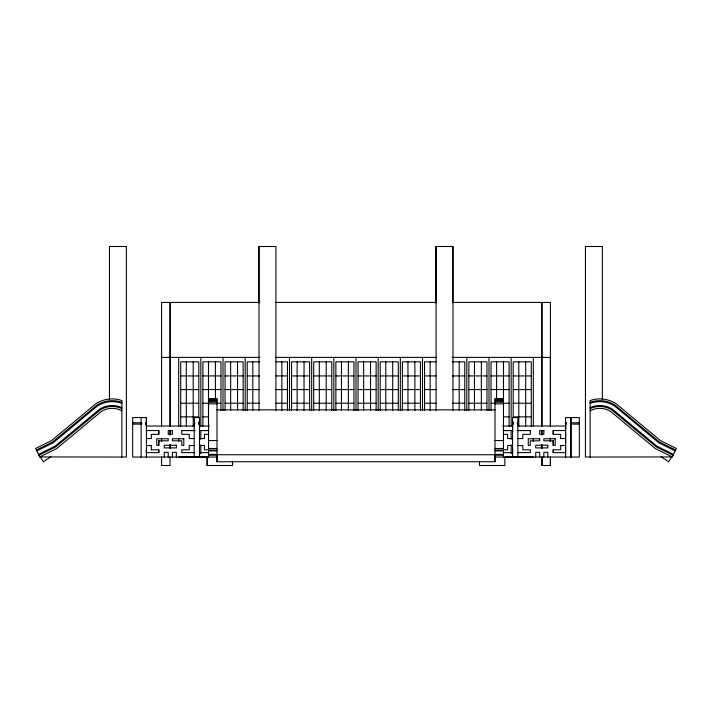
<?xml version="1.0" encoding="UTF-8"?>
<svg xmlns="http://www.w3.org/2000/svg" width="712" height="712" viewBox="0 0 712 712"><rect width="100%" height="100%" fill="white"/><g stroke="black" fill="none" stroke-linecap="round" stroke-linejoin="round"><path stroke-width="1.07" d="M146.441 454.55L146.441 457.051L146.441 426.025M199.502 454.55L199.502 457.051L199.502 424.112L198.968 424.112L198.968 422.803L199.502 422.803L199.502 417.552L194.198 417.552L194.723 424.112L194.198 424.112L194.198 457.051M232.504 465.506L232.504 461.278L232.504 465.506L207.139 465.506L207.139 457.051L178.685 457.006M216.991 461.741L216.991 454.737L495.009 454.737L495.009 461.741L216.991 461.741L216.991 398.898L208.536 398.898L208.536 457.051M541.957 465.506L541.957 457.051L541.957 465.506L550.412 465.506L550.412 457.051L550.412 465.506M550.412 426.319L550.412 357.397L541.957 357.397M199.467 431.935L199.502 426.025L209.497 426.025M512.587 452.476L512.622 449.094M565.559 452.476L565.604 431.935M602.352 399.423L602.352 246.494L585.442 246.494L585.442 457.051L672.208 456.935L676.4 448.48L660.424 440.568L616.272 403.864C608.68 398.836 598.712 397.43 590.132 400.598L590.132 457.051M673.24 454.737L668.506 461.741L661.217 456.828M50.783 456.828L43.494 461.741L38.759 454.737M590.132 410.86L590.524 410.637A20.078 20.078 0 0 1 610.834 411.616L655.245 448.524L672.208 456.935M36.383 450.055L52.546 442.054L96.743 405.315C104.05 400.464 113.671 399.272 121.868 402.44M36.802 450.901L53.062 442.846L97.295 406.089C104.441 401.337 113.876 400.26 121.868 403.446M38.528 454.381L55.189 446.121L99.529 409.275C106.044 404.95 114.81 404.265 121.868 407.673M38.946 455.226L55.714 446.922L100.072 410.05C106.444 405.831 115.041 405.253 121.868 408.715M121.868 457.051L121.868 400.598C113.288 397.43 103.32 398.836 95.728 403.864L51.576 440.568L35.6 448.48L39.792 456.935L56.755 448.524L101.166 411.616A20.078 20.078 0 0 1 121.476 410.637L121.868 410.86M590.132 407.673C597.19 404.265 605.957 404.95 612.471 409.275L656.811 446.121L673.472 454.381M590.132 408.715C596.959 405.253 605.556 405.831 611.928 410.05L656.286 446.922L673.054 455.226M590.132 402.44C598.329 399.272 607.95 400.464 615.257 405.315L659.454 442.054L675.617 450.055M590.132 403.446C598.125 400.26 607.558 401.337 614.705 406.089L658.938 442.846L675.198 450.901M533.315 457.006L504.861 457.051L504.861 465.506L479.496 465.506L479.496 461.278M259.925 302.431L161.588 302.431L161.588 426.319M275.464 302.431L436.358 302.431M452.779 302.431L541.77 302.431L541.77 426.016M161.588 357.397L170.043 357.397M170.23 357.397L259.835 357.397M275.402 357.397L436.598 357.397M452.165 357.397L541.77 357.397M259.711 361.829L247.224 361.829L247.224 410.575M275.962 361.829L287.461 361.829L287.461 410.575M436.038 361.829L424.539 361.829L424.539 410.575M452.289 361.829L464.776 361.829L464.776 410.575M180.723 375.936L198.799 375.936M202.893 375.936L220.969 375.936M225.054 375.936L243.13 375.936M247.224 375.936L259.711 375.936M275.962 375.936L287.461 375.936M291.555 375.936L309.622 375.936M313.716 375.936L331.792 375.936M335.877 375.936L353.953 375.936M358.047 375.936L376.123 375.936M380.208 375.936L398.284 375.936M402.378 375.936L420.445 375.936M424.539 375.936L436.038 375.936M452.289 375.936L464.776 375.936M468.87 375.936L486.946 375.936M491.031 375.936L509.107 375.936M513.201 375.936L531.277 375.936M180.723 389.58L198.799 389.58M202.893 389.58L220.969 389.58M225.054 389.58L243.13 389.58M247.224 389.58L259.711 389.58M275.962 389.58L287.461 389.58M291.555 389.58L309.622 389.58M313.716 389.58L331.792 389.58M335.877 389.58L353.953 389.58M358.047 389.58L376.123 389.58M380.208 389.58L398.284 389.58M402.378 389.58L420.445 389.58M424.539 389.58L436.038 389.58M452.289 389.58L464.776 389.58M468.87 389.58L486.946 389.58M491.031 389.58L509.107 389.58M513.201 389.58L531.277 389.58M503.464 398.898L495.009 398.898L495.009 461.741M208.536 399.032L216.991 399.032M495.009 399.032L503.464 399.032M208.536 399.441L216.991 399.441M495.009 399.441L503.464 399.441M208.536 400.126L216.991 400.126M495.009 400.126L503.464 400.126M208.536 401.07L216.991 401.07M495.009 401.07L503.464 401.07M208.536 402.271L216.991 402.271M495.009 402.271L503.464 402.271M180.723 403.223L198.799 403.223M202.893 403.223L208.483 403.223M217.24 403.223L220.969 403.223M225.054 403.223L243.13 403.223M247.224 403.223L259.711 403.223M275.962 403.223L287.461 403.223M291.555 403.223L309.622 403.223M313.716 403.223L331.792 403.223M335.877 403.223L353.953 403.223M358.047 403.223L376.123 403.223M380.208 403.223L398.284 403.223M402.378 403.223L420.445 403.223M424.539 403.223L436.038 403.223M452.289 403.223L464.776 403.223M468.87 403.223L486.946 403.223M491.031 403.223L494.76 403.223M503.517 403.223L509.107 403.223M513.201 403.223L531.277 403.223M208.536 403.864L216.991 403.864M495.009 403.864L503.464 403.864M216.991 409.845L495.009 409.845M180.723 416.867L198.799 416.867L198.799 361.829L180.723 361.829L180.723 426.319M202.893 416.867L208.483 416.867M503.517 416.867L509.107 416.867M531.277 416.867L513.201 416.867L513.201 361.829L531.277 361.829L531.277 426.31M132.672 422.803L141.661 422.803L141.661 424.112L132.672 424.112M579.328 422.803L570.339 422.803L570.428 424.112L579.328 424.112M565.559 424.112L566.182 424.112L566.182 422.803L565.559 422.803L565.559 417.552L579.328 417.552L579.328 457.051L494.742 457.051M194.198 426.025L146.352 426.025L146.352 424.112M502.592 426.025L512.587 426.025L512.622 431.935M517.891 426.025L565.648 426.025L565.648 457.051M181.658 430.511L195.079 430.511M202.893 430.511L208.483 430.511M503.517 430.511L509.107 430.511M516.921 430.511L530.342 430.511L530.289 434.338L522.839 434.338L522.839 438.565L517.891 438.565M146.352 430.546L158.829 430.546L158.829 434.338L151.291 434.338L151.38 438.565L146.352 438.565M194.198 430.546L181.8 430.546L181.8 434.338L189.25 434.338L189.25 438.565L194.198 438.565M199.502 430.546L208.794 430.546M503.295 430.546L512.587 430.546M517.891 430.546L530.289 430.546M208.705 434.338L204.451 434.338L204.451 438.565L199.502 438.565M503.384 434.338L507.638 434.338L507.638 438.565L512.587 438.565M560.62 438.565L565.648 438.565M555.253 438.761L543.843 438.761L543.843 440.799L553.26 440.799L553.26 445.374M208.536 440.568L216.991 440.568M495.009 440.568L503.464 440.568M146.352 445.525L151.38 445.525M194.198 445.525L189.25 445.525L189.25 449.797L181.8 449.797L181.8 452.627L194.198 452.627M199.502 445.525L204.451 445.525L204.451 449.797L208.705 449.797M512.587 445.525L507.638 445.525L507.638 449.797L503.384 449.797M517.891 445.525L522.839 445.525L522.839 449.797L530.289 449.797L530.289 452.627L517.891 452.627M560.62 445.525L565.648 445.525M208.536 448.48L216.991 448.48M495.009 448.48L503.464 448.48M151.291 449.797L158.829 449.797L158.829 452.627L146.352 452.627M208.536 450.055L216.991 450.055M495.009 450.055L503.464 450.055M208.536 450.901L216.991 450.901M495.009 450.901L503.464 450.901M199.502 452.627L208.794 452.627M503.295 452.627L512.587 452.627M565.648 452.627L553.171 452.627L553.171 449.797L560.709 449.797L560.709 445.525M208.536 454.381L216.991 454.381M495.009 454.381L503.464 454.381M208.536 455.226L216.991 455.226M495.009 455.226L503.464 455.226M217.347 457.051L132.672 457.051L132.672 417.552L146.441 417.552L146.441 422.803L145.818 422.803L145.818 424.112L146.441 424.112L146.441 430.546M39.792 456.935L126.38 457.051L126.38 246.494L109.461 246.494L109.461 399.423M199.467 449.094L199.502 452.476M146.316 449.94L146.352 452.476M570.962 417.552L570.962 422.803M570.962 424.112L570.962 457.051M570.873 417.552L570.873 457.051M566.093 422.803L566.093 424.112M565.648 424.112L565.648 430.546L553.171 430.546L553.171 434.338L560.709 434.338L560.709 438.565M555.164 438.761L555.253 445.374L553.171 445.374L553.171 440.799M553.26 430.546L553.26 434.338M553.26 449.797L553.26 452.627M550.412 426.016L550.412 302.431L541.957 302.431L541.957 426.016M547.813 457.051L547.813 452.334L543.843 452.334L543.843 457.051M541.957 430.44L541.957 434.872M541.957 444.831L541.957 448.151M541.77 430.44L541.77 434.872M541.77 444.831L541.77 448.151M539.696 457.051L539.696 452.334L535.736 452.334L535.736 457.051M533.315 357.397L533.315 426.043M533.315 438.192L533.315 441.547M525.687 361.829L525.687 426.31M518.79 361.829L518.79 426.31M517.891 457.051L517.891 424.112L517.366 424.112L517.366 422.803L517.891 422.803L517.891 417.552L512.587 417.552L512.587 422.803L513.121 422.803L513.121 424.112L512.587 424.112L512.587 457.051M513.201 422.118L513.201 424.219M511.154 357.397L511.154 426.043M511.154 430.475L511.154 439.331M511.154 444.867L511.154 453.722M509.107 426.31L509.107 361.829L491.031 361.829L491.031 410.575M503.517 361.829L503.464 457.051M496.62 361.829L496.62 399.023M488.993 357.397L488.993 410.548M486.946 410.575L486.946 361.829L468.87 361.829L468.87 410.575M481.357 361.829L481.357 410.575M474.459 361.829L474.459 410.575M466.823 357.397L466.823 410.548M459.187 361.829L459.187 410.575M452.992 410.504L452.992 246.494L435.904 246.494L435.904 303.009M452.814 246.494L452.814 303.009M436.082 246.494L436.082 410.504M430.128 361.829L430.128 410.575M422.492 357.397L422.492 410.548M420.445 410.575L420.445 361.829L402.378 361.829L402.378 410.575M414.865 361.829L414.865 410.575M407.958 361.829L407.958 410.575M400.331 357.397L400.331 410.548M398.284 410.575L398.284 361.829L380.208 361.829L380.208 410.575M392.695 361.829L392.695 410.575M385.797 361.829L385.797 410.575M378.161 357.397L378.161 410.548M376.123 410.575L376.123 361.829L358.047 361.829L358.047 410.575M370.534 361.829L370.534 410.575M363.636 361.829L363.636 410.575M356 357.397L356 410.548M353.953 410.575L353.953 361.829L335.877 361.829L335.877 410.575M348.364 361.829L348.364 410.575M341.466 361.829L341.466 410.575M333.839 357.397L333.839 410.548M331.792 410.575L331.792 361.829L313.716 361.829L313.716 410.575M326.203 361.829L326.203 410.575M319.305 361.829L319.305 410.575M311.669 357.397L311.669 410.548M309.622 410.575L309.622 361.829L291.555 361.829L291.555 410.575M304.042 361.829L304.042 410.575M297.135 361.829L297.135 410.575M289.508 357.397L289.508 410.548M281.872 361.829L281.872 410.575M275.918 410.504L275.918 246.494L258.821 246.494L258.821 303.009M259.008 246.494L259.008 410.504M252.805 361.829L252.805 410.575M245.177 357.397L245.177 410.548M243.13 410.575L243.13 361.829L225.054 361.829L225.054 410.575M237.541 361.829L237.541 410.575M230.643 361.829L230.643 410.575M223.007 357.397L223.007 410.548M220.969 410.575L220.969 361.829L202.893 361.829L202.893 426.319M215.38 361.829L215.38 399.023M208.483 361.829L208.483 426.319M207.139 457.051L207.139 465.506M200.846 357.397L200.846 426.043M200.846 430.475L200.846 439.331M200.846 444.867L200.846 453.722M198.799 422.118L198.799 424.219M193.21 361.829L193.21 426.319M186.313 361.829L186.313 426.319M178.685 357.397L178.685 426.016M178.685 438.192L178.685 441.511M176.353 457.051L176.353 452.334L172.393 452.334L172.393 457.051M170.23 302.431L170.23 426.016M170.23 430.44L170.23 434.872M170.23 444.831L170.23 448.151M170.043 302.431L170.043 426.016M170.043 430.44L170.043 434.872M170.043 444.831L170.043 448.151M170.043 457.006L170.043 465.506L161.588 465.506L161.588 457.006M168.246 457.051L168.246 452.334L164.276 452.334L164.276 457.051M161.588 438.192L161.588 441.547M158.829 440.799L158.829 445.374L156.747 445.374L156.747 438.761L168.246 438.761L168.246 440.799L158.74 440.799L158.74 445.374M158.74 430.546L158.74 434.338M158.74 449.797L158.74 452.627M151.291 445.525L151.38 449.797M146.352 417.552L146.352 422.803M145.907 422.803L145.907 424.112M141.572 422.803L141.572 424.112M141.127 417.552L141.127 457.051M550.412 438.227L550.412 441.547L550.412 438.192M172.393 430.546L168.246 430.546L168.246 434.338L172.393 434.338L172.393 430.546M543.843 430.546L539.696 430.546L539.696 434.338L543.843 434.338L543.843 430.546M183.803 438.761L172.393 438.761L172.393 440.799L181.8 440.799L181.8 445.374L183.803 445.374L183.803 438.761M539.696 438.761L528.286 438.761L528.286 445.374L530.289 445.374L530.289 440.799L539.696 440.799L539.696 438.761M176.353 445.223L164.276 445.223L164.276 447.91L176.353 447.91L176.353 445.223M547.813 445.223L535.736 445.223L535.736 447.91L547.813 447.91L547.813 445.223"/></g></svg>
